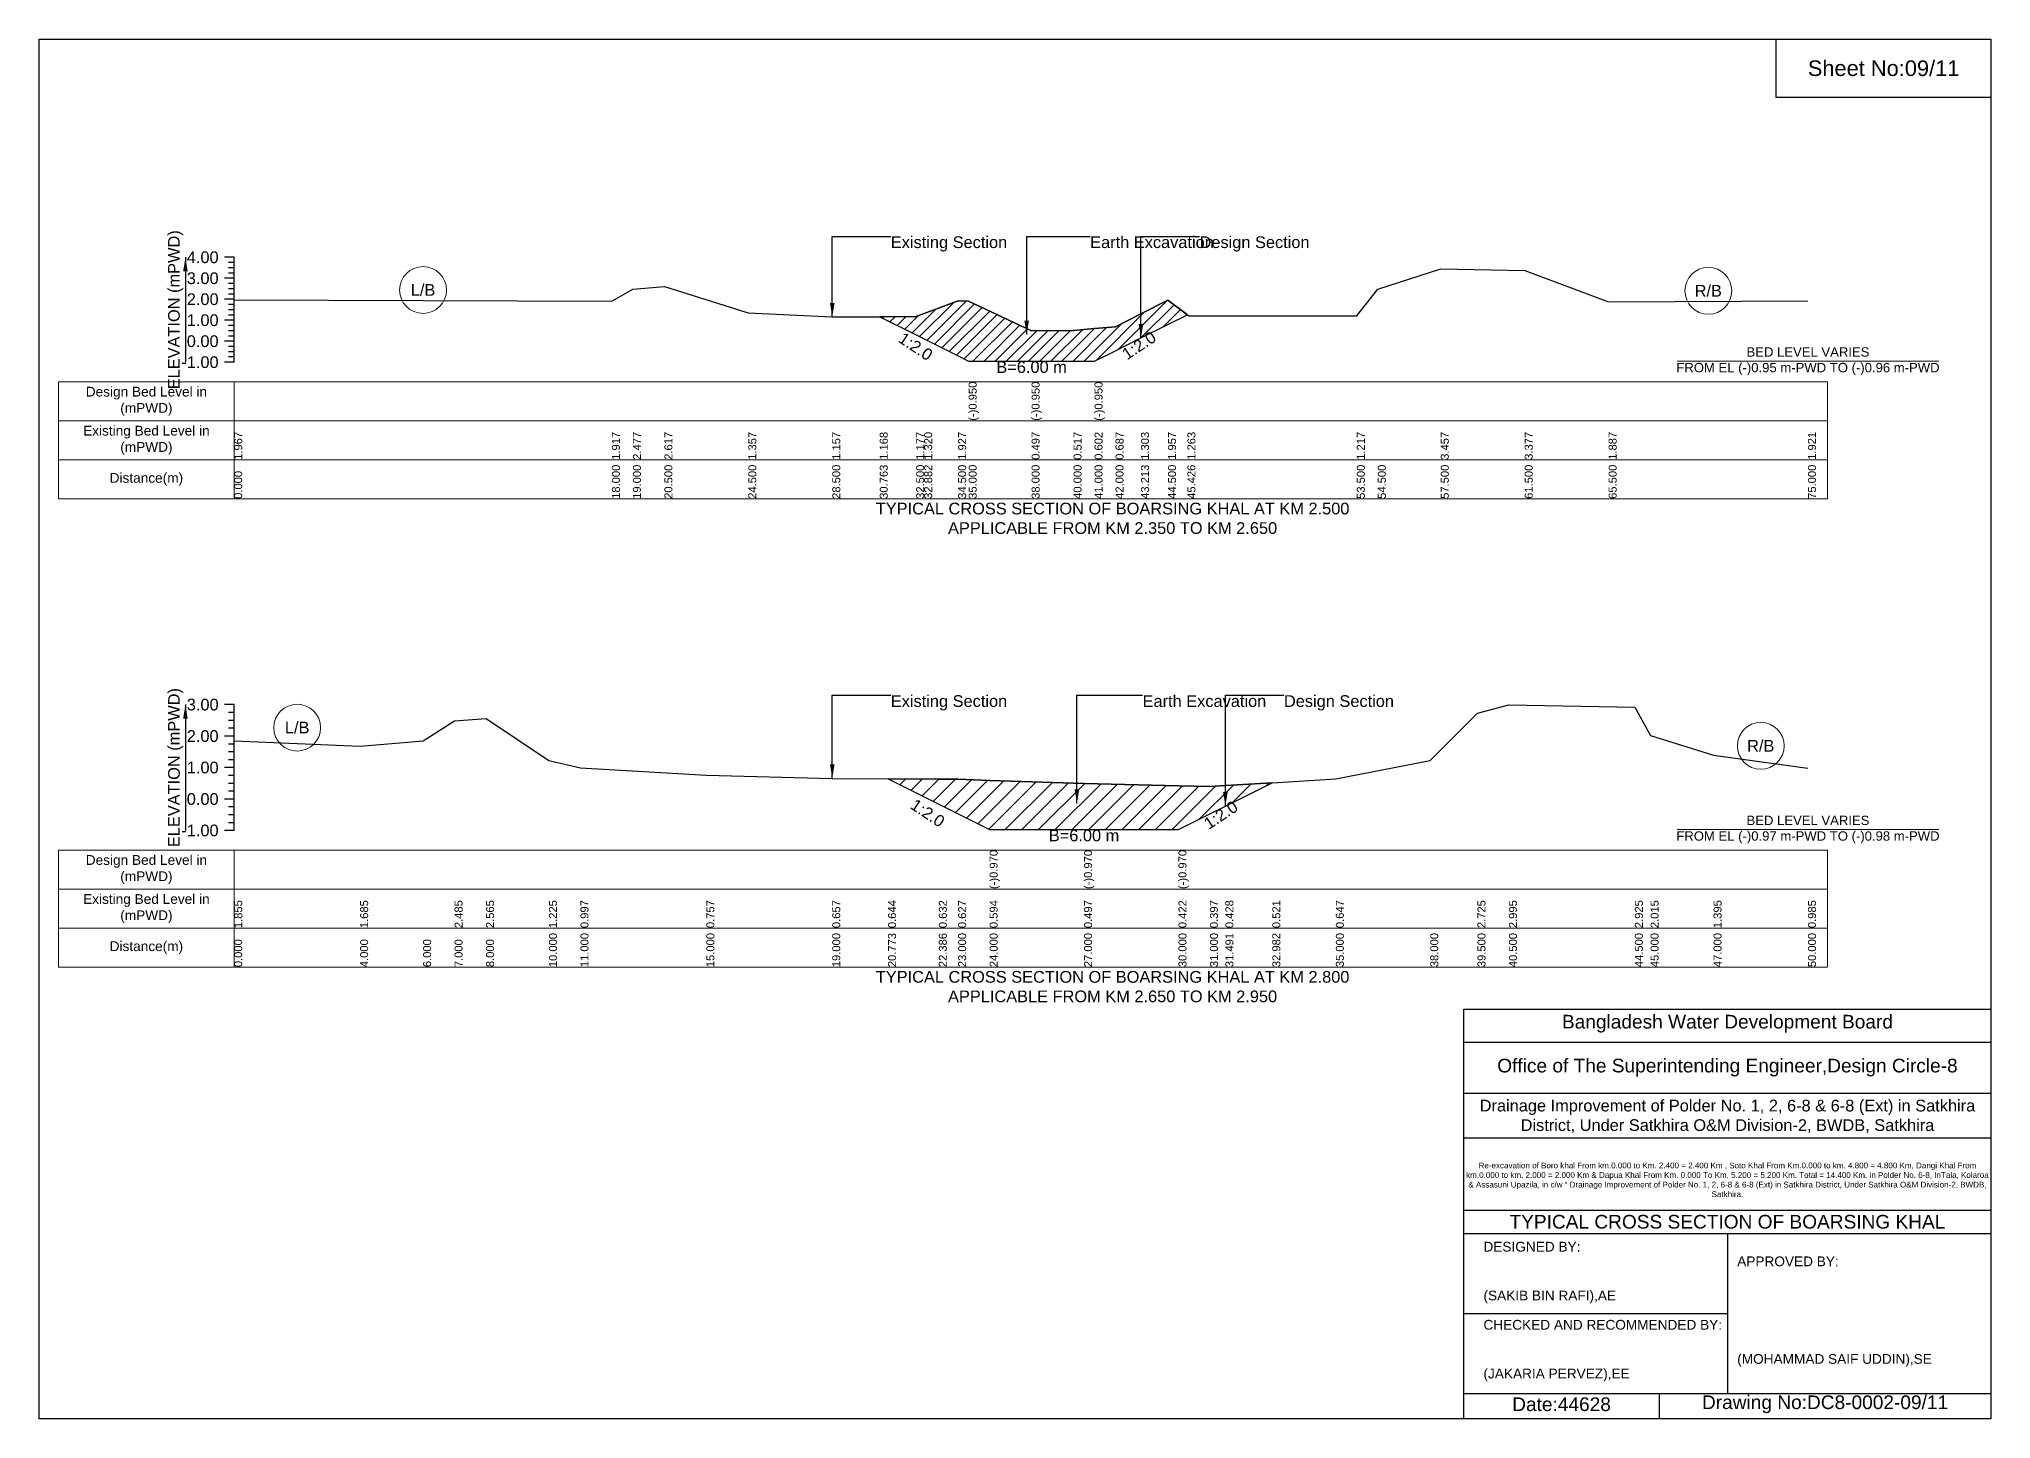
# Model space of a CAD drawing. Header units: inches. Extents: x 91000 to 268000, y -5656 to 20000.
# Drawn here: x 180000 to 188000, y 14344 to 20000 of the extents above; entities that cross this region are included whole.
import ezdxf

# ---------------------------------------------------------------- set-up
doc = ezdxf.new("R2010")
doc.units = ezdxf.units.IN
doc.header["$LTSCALE"] = 7
doc.header["$MEASUREMENT"] = 0
for name, color, linetype, lineweight in [('Cross section Data Border', 7, 'Continuous', 9), ('Cross Section Labels', 7, 'Continuous', 9), ('Existing_Bed_Level for Xsection', 7, 'Continuous', 25)]:
    doc.layers.add(name, color=color, linetype=linetype, lineweight=lineweight)
doc.styles.get("Standard").update_dxf_attribs({"font": 'arial.ttf'})
doc.dimstyles.get("Standard").update_dxf_attribs({"dimtxt": 0.18, "dimasz": 0.18, "dimexe": 0.18, "dimexo": 0.0625, "dimgap": 0.09, "dimtad": 0, "dimtih": 1, "dimtoh": 1, "dimdec": 4, "dimzin": 0, "dimdsep": 46, "dimtxsty": 'Standard', "dimcen": 0.09, "dimadec": 0, "dimazin": 0, "dimtfac": 1, "dimtdec": 4, "dimtofl": 0, "dimtmove": 0, "dimatfit": 3, "dimfxl": 1, "dimtolj": 1, "dimtzin": 0, "dimarcsym": 0})

msp = doc.modelspace()

# ---------------------------------------------------------------- hatches: boundary and pattern name
at = {"layer": 'Existing_Bed_Level for Xsection'}
h = msp.add_hatch(dxfattribs=at)
h.set_pattern_fill('ANSI31', color=256, scale=258, style=0)
h.paths.add_polyline_path([(183445.6, 18861.7), (183595, 18787.1), (183627.8, 18770.6), (183767, 18701.1), (183810, 18679.6), (184068, 18679.6), (184240, 18679.6), (184326, 18679.6), (184412, 18722.6), (184516.3, 18774.7), (184627, 18830.1), (184706.6, 18869.9), (184627, 18929.6), (184516.3, 18873.3), (184412, 18820.3), (184326, 18813), (184240, 18805.7), (184068, 18804), (183810, 18926.1), (183767, 18927), (183627.8, 18874.8), (183595, 18862.5)])
h = msp.add_hatch(dxfattribs=at)
h.set_pattern_fill('ANSI31', color=256, scale=387, style=0)
h.paths.add_polyline_path([(183479.7, 16967.8), (183687.8, 16863.7), (183767, 16824.2), (183896, 16759.7), (184283, 16759.7), (184670, 16759.7), (184799, 16824.2), (184862.3, 16855.8), (185054.6, 16952), (184862.3, 16940), (184799, 16936), (184670, 16939.2), (184283, 16948.9), (183896, 16961.5), (183767, 16965.7), (183687.8, 16966.3)])

# ---------------------------------------------------------------- linework, layer by layer
for points in [[(180000, 20000), (188000, 20000), (188000, 14344), (180000, 14344)], [(187120, 20000), (188000, 20000), (188000, 19760), (187120, 19760)]]:
    msp.add_lwpolyline(points, close=True)
for points in [[(185840, 14344), (185840, 16024), (188000, 16024)], [(185840, 15888), (188000, 15888)], [(185840, 15680), (188000, 15680)], [(185840, 15496), (188000, 15496)], [(185840, 15200), (188000, 15200)], [(185840, 15104), (188000, 15104)], [(186920, 15104), (186920, 14448)], [(185840, 14776), (186920, 14776)], [(185840, 14448), (188000, 14448)], [(186640, 14448), (186640, 14344)]]:
    msp.add_lwpolyline(points)
at = {"layer": 'Cross section Data Border'}
for points in [[(180080, 18595.3), (187330, 18595.3), (187330, 18115.3), (180080, 18115.3)], [(180080, 16675.8), (187330, 16675.8), (187330, 16195.8), (180080, 16195.8)]]:
    msp.add_lwpolyline(points, close=True, dxfattribs=at)
for points in [[(180800, 18595.3), (180800, 18115.3)], [(180080, 18435.3), (187330, 18435.3)], [(180080, 18275.3), (187330, 18275.3)], [(180800, 16675.8), (180800, 16195.8)], [(180080, 16515.8), (187330, 16515.8)], [(180080, 16355.8), (187330, 16355.8)]]:
    msp.add_lwpolyline(points, dxfattribs=at)
at = {"layer": 'Cross Section Labels'}
for points in [[(186714.2, 18679.6), (187785.8, 18679.6)], [(186714.2, 16759.7), (187785.8, 16759.7)]]:
    msp.add_lwpolyline(points, dxfattribs=at)
for centre in [(181574, 18971.3), (186841.5, 18968), (181058, 17177.6), (187056.5, 17102.8)]:
    msp.add_circle(centre, 96, dxfattribs=at)
at = {"layer": 'Existing_Bed_Level for Xsection'}
for points in [[(180800, 19105.3), (180760, 19105.3)], [(180800, 19083.8), (180776, 19083.8)], [(180800, 19062.3), (180776, 19062.3)], [(180800, 19040.8), (180776, 19040.8)], [(180800, 18675.3), (180800, 18761.3), (180800, 18847.3), (180800, 18933.3), (180800, 19019.3), (180800, 19105.3)], [(180800, 18930.4), (182348, 18926.1), (182434, 18974.3), (182563, 18986.3), (182907, 18878), (183251, 18860.8), (183445.6, 18861.7), (183595, 18862.5), (183627.8, 18874.8), (183767, 18927), (183810, 18926.1), (183810, 18926.1), (184068, 18804), (184068, 18804), (184240, 18805.7), (184326, 18813), (184326, 18813), (184412, 18820.3), (184516.3, 18873.3), (184627, 18929.6), (184706.6, 18869.9), (184713, 18865.1), (185401, 18865.9), (185487, 18974.3), (185745, 19058.6), (186089, 19051.7), (186433, 18923.5), (187250, 18926.5)], [(180800, 19019.3), (180760, 19019.3)], [(180800, 18997.8), (180776, 18997.8)], [(180800, 18976.3), (180776, 18976.3)], [(180800, 18933.3), (180760, 18933.3)], [(180800, 18954.8), (180776, 18954.8)], [(180800, 18911.8), (180776, 18911.8)], [(180800, 18890.3), (180776, 18890.3)], [(180800, 18847.3), (180760, 18847.3)], [(180800, 18868.8), (180776, 18868.8)], [(180800, 18825.8), (180776, 18825.8)], [(180800, 18804.3), (180776, 18804.3)], [(180800, 18761.3), (180760, 18761.3)], [(180800, 18782.8), (180776, 18782.8)], [(180800, 18739.8), (180776, 18739.8)], [(180800, 18675.3), (180760, 18675.3)], [(180800, 18718.3), (180776, 18718.3)], [(180800, 18696.8), (180776, 18696.8)], [(180800, 17271.8), (180760, 17271.8)], [(180800, 17239.5), (180776, 17239.5)], [(180800, 17207.3), (180776, 17207.3)], [(180800, 16755.8), (180800, 16884.8), (180800, 17013.8), (180800, 17142.8), (180800, 17271.8)], [(180800, 17124.1), (181316, 17102.2), (181574, 17124.1), (181703, 17205.4), (181832, 17215.7), (182090, 17042.8), (182219, 17013.4), (182735, 16982.4), (183251, 16969.5), (183479.7, 16967.8), (183687.8, 16966.3), (183767, 16965.7), (183896, 16961.5), (183896, 16961.5), (184283, 16948.9), (184283, 16948.9), (184670, 16939.2), (184670, 16939.2), (184799, 16936), (184862.3, 16940), (185054.6, 16952), (185315, 16968.2), (185702, 17042.8), (185895.5, 17236.3), (186024.5, 17271.1), (186540.5, 17262.1), (186605, 17144.7), (186863, 17064.7), (187250, 17011.9)], [(180800, 17142.8), (180760, 17142.8)], [(180800, 17175), (180776, 17175)], [(180800, 17110.5), (180776, 17110.5)], [(180800, 17078.3), (180776, 17078.3)], [(180800, 17046), (180776, 17046)], [(180800, 17013.8), (180760, 17013.8)], [(180800, 16981.5), (180776, 16981.5)], [(180800, 16884.8), (180760, 16884.8)], [(180800, 16949.3), (180776, 16949.3)], [(180800, 16917), (180776, 16917)], [(180800, 16852.5), (180776, 16852.5)], [(180800, 16820.3), (180776, 16820.3)], [(180800, 16755.8), (180760, 16755.8)], [(180800, 16788), (180776, 16788)]]:
    msp.add_lwpolyline(points, dxfattribs=at)
for points in [[(183445.6, 18861.7), (183595, 18787.1), (183627.8, 18770.6), (183767, 18701.1), (183810, 18679.6), (183810, 18679.6), (184068, 18679.6), (184068, 18679.6), (184240, 18679.6), (184326, 18679.6), (184326, 18679.6), (184412, 18722.6), (184516.3, 18774.7), (184627, 18830.1), (184706.6, 18869.9), (184706.6, 18869.9), (184706.6, 18869.9), (184627, 18929.6), (184516.3, 18873.3), (184412, 18820.3), (184326, 18813), (184326, 18813), (184240, 18805.7), (184068, 18804), (184068, 18804), (183810, 18926.1), (183810, 18926.1), (183767, 18927), (183627.8, 18874.8), (183595, 18862.5)], [(183479.7, 16967.8), (183479.7, 16967.8), (183687.8, 16863.7), (183767, 16824.2), (183896, 16759.7), (183896, 16759.7), (184283, 16759.7), (184283, 16759.7), (184670, 16759.7), (184670, 16759.7), (184799, 16824.2), (184862.3, 16855.8), (185054.6, 16952), (185054.6, 16952), (185054.6, 16952), (184862.3, 16940), (184799, 16936), (184670, 16939.2), (184670, 16939.2), (184283, 16948.9), (184283, 16948.9), (183896, 16961.5), (183896, 16961.5), (183767, 16965.7), (183687.8, 16966.3), (183479.7, 16967.8)]]:
    msp.add_lwpolyline(points, close=True, dxfattribs=at)

# ---------------------------------------------------------------- texts
at = {"attachment_point": 5}
for s, insert, char_height in [('Sheet No:09/11', (187560, 19880), 64), ('Bangladesh Water Development Board', (186920, 15964), 56), ('Office of The Superintending Engineer,Design Circle-8', (186920, 15784), 56)]:
    msp.add_mtext(s, dxfattribs=dict(at, insert=insert, char_height=char_height))
for s, insert, char_height, width, attachment_point in [('Drainage Improvement of Polder No. 1, 2, 6-8 & 6-8 (Ext) in Satkhira District, Under Satkhira O&M Division-2, BWDB, Satkhira', (186920, 15584), 48, 2240, 5), ('Re-excavation of Boro khal From km.0.000 to Km. 2.400 = 2.400 Km , Soto Khal From Km.0.000 to km. 4.800 = 4.800 Km, Dangi Khal From km.0.000 to km. 2.000 = 2.000 Km & Dapua Khal From Km. 0.000 To Km. 5.200 = 5.200 Km. Total = 14.400 Km. in Polder No. 6-8, InTala, Kolaroa & Assasuni Upazila, in c/w “ Drainage Improvement of Polder No. 1, 2, 6-8 & 6-8 (Ext) in Satkhira District, Under Satkhira O&M Division-2, BWDB, Satkhira.', (186920, 15324), 23.565, 2160, 5), ('TYPICAL CROSS SECTION OF BOARSING KHAL', (186920, 15152), 56, 2240, 5), ('DESIGNED BY:^J^J^J(SAKIB BIN RAFI),AE', (185920, 14944), 40, 1120, 4), ('APPROVED BY:^J^J^J^J^J^J(MOHAMMAD SAIF UDDIN),SE', (186960, 14784), 40, 1120, 4), ('CHECKED AND RECOMMENDED BY:^J^J^J(JAKARIA PERVEZ),EE', (185920, 14624), 40, 1120, 4), ('Date:44628', (186240, 14404), 56, 1120, 5), ('Drawing No:DC8-0002-09/11', (187320, 14404), 56, 1760, 5)]:
    msp.add_mtext(s, dxfattribs=dict(insert=insert, char_height=char_height, width=width, attachment_point=attachment_point))
at = {"layer": 'Cross section Data Border', "char_height": 40, "width": 640, "attachment_point": 5}
for s, insert in [('Design Bed Level in (mPWD)', (180440, 18515.3)), ('Existing Bed Level in (mPWD)', (180440, 18355.3)), ('Distance(m)', (180440, 18195.3)), ('Design Bed Level in (mPWD)', (180440, 16595.8)), ('Existing Bed Level in (mPWD)', (180440, 16435.8)), ('Distance(m)', (180440, 16275.8))]:
    msp.add_mtext(s, dxfattribs=dict(at, insert=insert))
at = {"layer": 'Cross Section Labels'}
for s, insert, char_height, attachment_point in [('Existing Section', (183491, 19191.3), 48, 1), ('Earth Excavation', (184308, 19191.3), 48, 1), ('Design Section', (184756.3, 19191.3), 48, 1), ('L/B', (181574, 18971.3), 48, 5), ('R/B', (186841.5, 18968), 48, 5), ('BED LEVEL VARIES ^JFROM EL (-)0.95 m-PWD TO (-)0.96 m-PWD', (187250, 18679.6), 38.4, 5), ('B=6.00 m', (184068, 18679.6), 48, 2), ('TYPICAL CROSS SECTION OF BOARSING KHAL AT KM 2.500^JAPPLICABLE FROM KM 2.350 TO KM 2.650', (184400, 18035.3), 48, 5), ('Existing Section', (183491, 17310.5), 48, 1), ('Earth Excavation', (184523, 17310.5), 48, 1), ('Design Section', (185102.3, 17310.5), 48, 1), ('L/B', (181058, 17177.6), 48, 5), ('R/B', (187056.5, 17102.8), 48, 5), ('BED LEVEL VARIES ^JFROM EL (-)0.97 m-PWD TO (-)0.98 m-PWD', (187250, 16759.7), 38.4, 5), ('B=6.00 m', (184283, 16759.7), 48, 2), ('TYPICAL CROSS SECTION OF BOARSING KHAL AT KM 2.800^JAPPLICABLE FROM KM 2.650 TO KM 2.950', (184400, 16115.8), 48, 5)]:
    msp.add_mtext(s, dxfattribs=dict(at, insert=insert, char_height=char_height, attachment_point=attachment_point))
at = {"layer": 'Cross Section Labels', "char_height": 48, "attachment_point": 2}
for insert, rotation in [((184494.8, 18764), 33.69007), ((183606.3, 18759.9), 326.30993), ((183655.6, 16847.6), 326.30993), ((184830.1, 16839.7), 33.69007)]:
    msp.add_mtext('1:2.0', dxfattribs=dict(at, insert=insert, rotation=rotation))
at = {"layer": 'Existing_Bed_Level for Xsection', "rotation": 90}
for s, insert, char_height, attachment_point in [('ELEVATION (mPWD)', (180560, 18890.3), 48, 5), ('(-)0.950', (183810, 18435.3), 32.8, 1), ('(-)0.950', (184068, 18435.3), 32.8, 1), ('(-)0.950', (184326, 18435.3), 32.8, 1), ('1.967', (180800, 18275.3), 32.8, 1), ('1.917', (182348, 18275.3), 32.8, 1), ('2.477', (182434, 18275.3), 32.8, 1), ('2.617', (182563, 18275.3), 32.8, 1), ('1.357', (182907, 18275.3), 32.8, 1), ('1.157', (183251, 18275.3), 32.8, 1), ('1.168', (183445.6, 18275.3), 32.8, 1), ('1.177', (183595, 18275.3), 32.8, 1), ('1.320', (183627.8, 18275.3), 32.8, 1), ('1.927', (183767, 18275.3), 32.8, 1), ('0.497', (184068, 18275.3), 32.8, 1), ('0.517', (184240, 18275.3), 32.8, 1), ('0.602', (184326, 18275.3), 32.8, 1), ('0.687', (184412, 18275.3), 32.8, 1), ('1.303', (184516.3, 18275.3), 32.8, 1), ('1.957', (184627, 18275.3), 32.8, 1), ('1.263', (184706.6, 18275.3), 32.8, 1), ('1.217', (185401, 18275.3), 32.8, 1), ('3.457', (185745, 18275.3), 32.8, 1), ('3.377', (186089, 18275.3), 32.8, 1), ('1.887', (186433, 18275.3), 32.8, 1), ('1.921', (187250, 18275.3), 32.8, 1), ('18.000', (182348, 18115.3), 32.8, 1), ('19.000', (182434, 18115.3), 32.8, 1), ('20.500', (182563, 18115.3), 32.8, 1), ('24.500', (182907, 18115.3), 32.8, 1), ('28.500', (183251, 18115.3), 32.8, 1), ('30.763', (183445.6, 18115.3), 32.8, 1), ('32.500', (183595, 18115.3), 32.8, 1), ('32.882', (183627.8, 18115.3), 32.8, 1), ('34.500', (183767, 18115.3), 32.8, 1), ('35.000', (183810, 18115.3), 32.8, 1), ('38.000', (184068, 18115.3), 32.8, 1), ('40.000', (184240, 18115.3), 32.8, 1), ('41.000', (184326, 18115.3), 32.8, 1), ('42.000', (184412, 18115.3), 32.8, 1), ('43.213', (184516.3, 18115.3), 32.8, 1), ('44.500', (184627, 18115.3), 32.8, 1), ('45.426', (184706.6, 18115.3), 32.8, 1), ('53.500', (185401, 18115.3), 32.8, 1), ('54.500', (185487, 18115.3), 32.8, 1), ('57.500', (185745, 18115.3), 32.8, 1), ('61.500', (186089, 18115.3), 32.8, 1), ('65.500', (186433, 18115.3), 32.8, 1), ('75.000', (187250, 18115.3), 32.8, 1), ('0.000', (180800, 18115.3), 32.8, 1), ('ELEVATION (mPWD)', (180560, 17013.8), 48, 5), ('(-)0.970', (183896, 16515.8), 32.8, 1), ('(-)0.970', (184283, 16515.8), 32.8, 1), ('(-)0.970', (184670, 16515.8), 32.8, 1), ('1.855', (180800, 16355.8), 32.8, 1), ('1.685', (181316, 16355.8), 32.8, 1), ('2.485', (181703, 16355.8), 32.8, 1), ('2.565', (181832, 16355.8), 32.8, 1), ('1.225', (182090, 16355.8), 32.8, 1), ('0.997', (182219, 16355.8), 32.8, 1), ('0.757', (182735, 16355.8), 32.8, 1), ('0.657', (183251, 16355.8), 32.8, 1), ('0.644', (183479.7, 16355.8), 32.8, 1), ('0.632', (183687.8, 16355.8), 32.8, 1), ('0.627', (183767, 16355.8), 32.8, 1), ('0.594', (183896, 16355.8), 32.8, 1), ('0.497', (184283, 16355.8), 32.8, 1), ('0.422', (184670, 16355.8), 32.8, 1), ('0.397', (184799, 16355.8), 32.8, 1), ('0.428', (184862.3, 16355.8), 32.8, 1), ('0.521', (185054.6, 16355.8), 32.8, 1), ('0.647', (185315, 16355.8), 32.8, 1), ('2.725', (185895.5, 16355.8), 32.8, 1), ('2.995', (186024.5, 16355.8), 32.8, 1), ('2.925', (186540.5, 16355.8), 32.8, 1), ('2.015', (186605, 16355.8), 32.8, 1), ('1.395', (186863, 16355.8), 32.8, 1), ('0.985', (187250, 16355.8), 32.8, 1), ('10.000', (182090, 16195.8), 32.8, 1), ('11.000', (182219, 16195.8), 32.8, 1), ('15.000', (182735, 16195.8), 32.8, 1), ('19.000', (183251, 16195.8), 32.8, 1), ('20.773', (183479.7, 16195.8), 32.8, 1), ('22.386', (183687.8, 16195.8), 32.8, 1), ('23.000', (183767, 16195.8), 32.8, 1), ('24.000', (183896, 16195.8), 32.8, 1), ('27.000', (184283, 16195.8), 32.8, 1), ('30.000', (184670, 16195.8), 32.8, 1), ('31.000', (184799, 16195.8), 32.8, 1), ('31.491', (184862.3, 16195.8), 32.8, 1), ('32.982', (185054.6, 16195.8), 32.8, 1), ('35.000', (185315, 16195.8), 32.8, 1), ('38.000', (185702, 16195.8), 32.8, 1), ('39.500', (185895.5, 16195.8), 32.8, 1), ('40.500', (186024.5, 16195.8), 32.8, 1), ('44.500', (186540.5, 16195.8), 32.8, 1), ('45.000', (186605, 16195.8), 32.8, 1), ('47.000', (186863, 16195.8), 32.8, 1), ('50.000', (187250, 16195.8), 32.8, 1), ('0.000', (180800, 16195.8), 32.8, 1), ('4.000', (181316, 16195.8), 32.8, 1), ('6.000', (181574, 16195.8), 32.8, 1), ('7.000', (181703, 16195.8), 32.8, 1), ('8.000', (181832, 16195.8), 32.8, 1)]:
    msp.add_mtext(s, dxfattribs=dict(at, insert=insert, char_height=char_height, attachment_point=attachment_point))
at = {"layer": 'Existing_Bed_Level for Xsection', "char_height": 48, "attachment_point": 6}
for s, insert in [('4.00', (180736, 19105.3)), ('3.00', (180736, 19019.3)), ('2.00', (180736, 18933.3)), ('1.00', (180736, 18847.3)), ('0.00', (180736, 18761.3)), ('-1.00', (180736, 18675.3)), ('3.00', (180736, 17271.8)), ('2.00', (180736, 17142.8)), ('1.00', (180736, 17013.8)), ('0.00', (180736, 16884.8)), ('-1.00', (180736, 16755.8))]:
    msp.add_mtext(s, dxfattribs=dict(at, insert=insert))

# ---------------------------------------------------------------- leaders
at = {"layer": 'Cross Section Labels', "annotation_type": 0, "has_hookline": 1, "hookline_direction": 0}
for points, text_width in [([(183251, 18860.8), (183251, 19191.3), (183490.9, 19191.3)], 467.2), ([(184048, 18788.4), (184048, 19191.3), (184307.9, 19191.3)], 497), ([(184516.3, 18774.7), (184516.3, 19191.3), (184756.2, 19191.3)], 441.2), ([(183251, 16969.5), (183251, 17310.5), (183490.9, 17310.5)], 467.2), ([(184253.9, 16866.7), (184253.9, 17310.5), (184522.9, 17310.5)], 497), ([(184862.3, 16855.8), (184862.3, 17310.5), (185102.2, 17310.5)], 441.2)]:
    msp.add_leader(points, dimstyle='Standard', override={"dimasz": 57.6}, dxfattribs=dict(at, text_width=text_width))
at = {"layer": 'Existing_Bed_Level for Xsection'}
for points in [[(180600, 19105.3), (180600, 18675.3)], [(180600, 17271.8), (180600, 16755.8)]]:
    msp.add_leader(points, dimstyle='Standard', override={"dimasz": 57.6}, dxfattribs=at)

doc.saveas('drawing.dxf')
